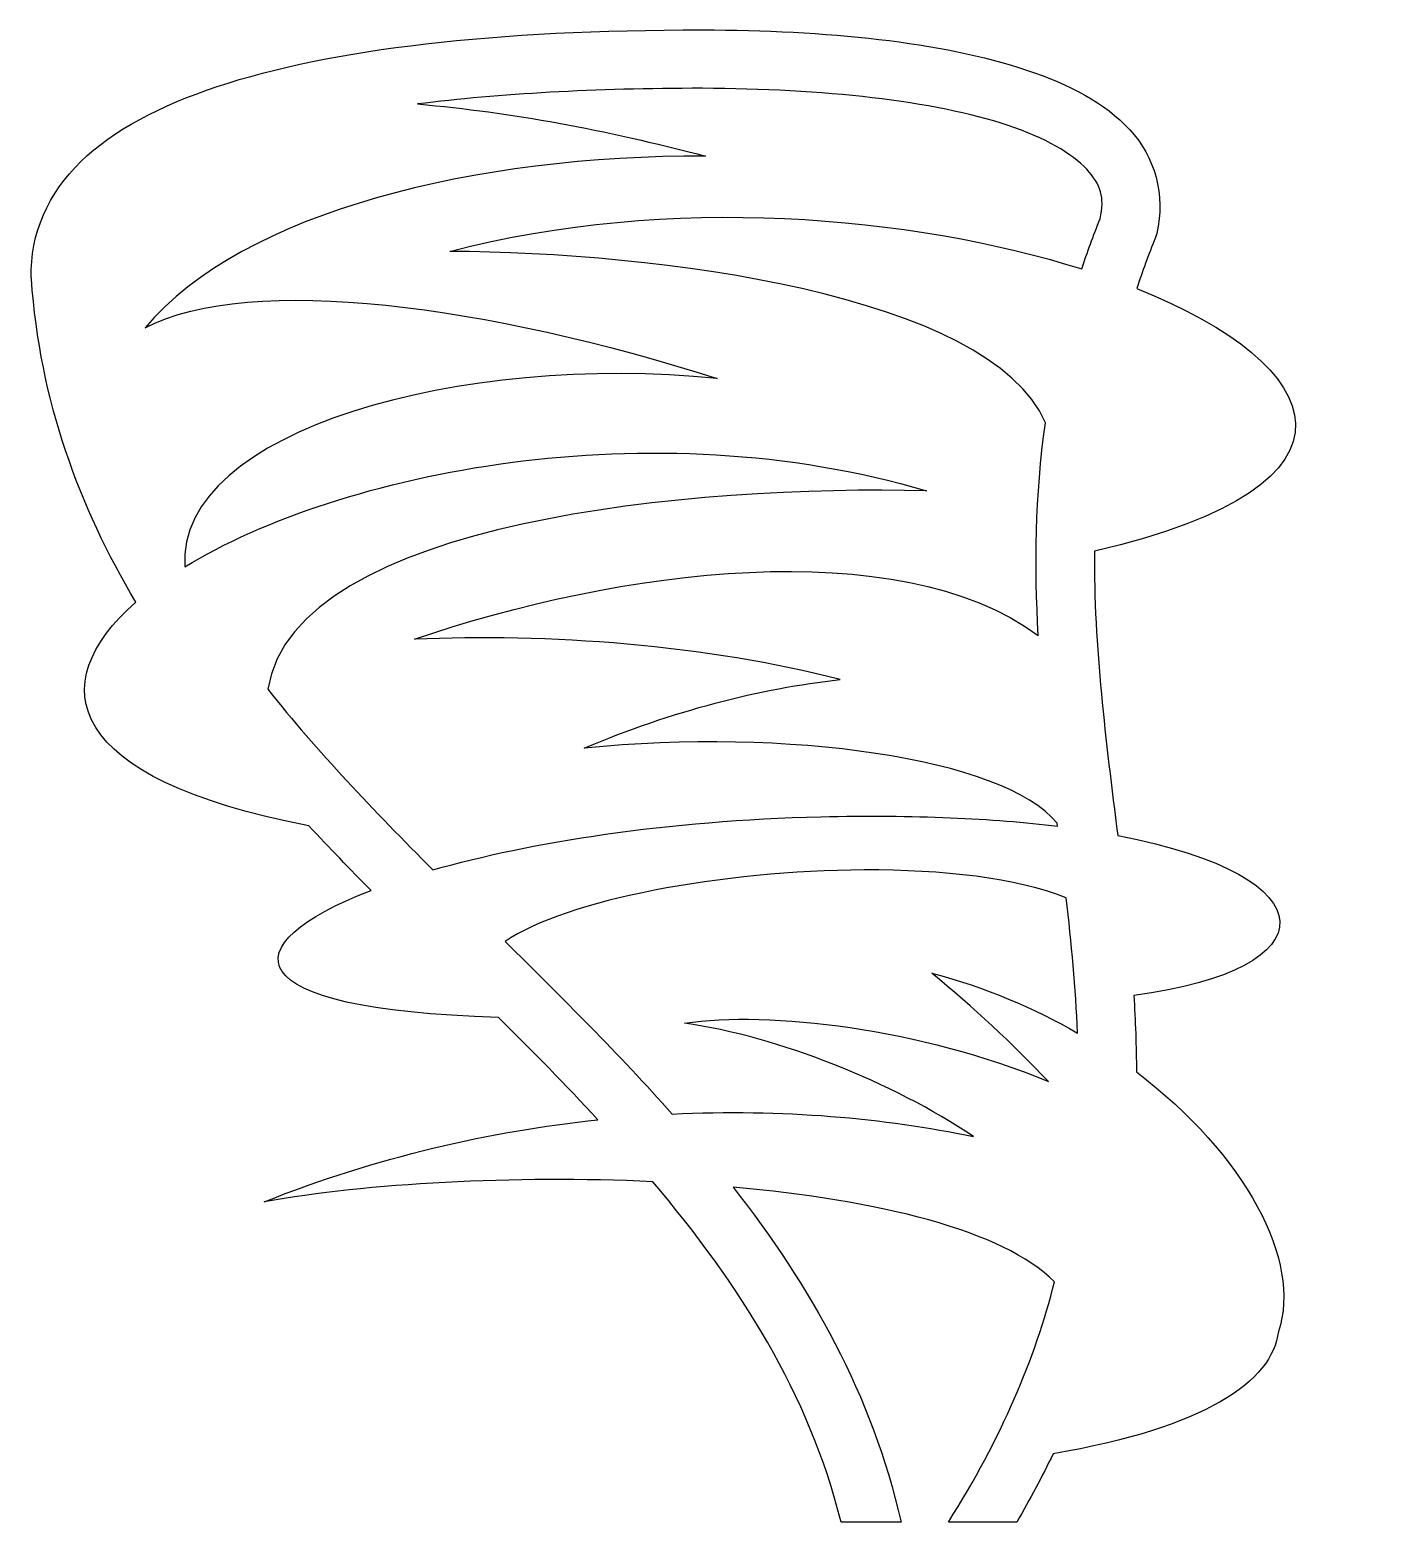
# Model space of a CAD drawing. Header units: centimetres. Extents: x -8.7 to 9.5, y -10 to 10.1.
import ezdxf

# ---------------------------------------------------------------- set-up
doc = ezdxf.new("R2010")
doc.units = ezdxf.units.CM
doc.header["$MEASUREMENT"] = 0
doc.layers.add('Layer 1', color=7, linetype='Continuous')

msp = doc.modelspace()

# ---------------------------------------------------------------- linework, layer by layer
at = {"layer": 'Layer 1'}
for points, knots in [([(0.38554, 10.08953), (-2.39518, 10.08953), (-4.60403, 9.84103), (-6.15842, 9.32448), (-6.15842, 9.32448), (-6.93558, 9.0662), (-7.55418, 8.7413), (-7.99441, 8.31557), (-7.99441, 8.31557), (-8.43456, 7.88988), (-8.68394, 7.34014), (-8.66404, 6.7484), (-8.66404, 6.7484), (-8.66404, 6.7484), (-8.66379, 6.74115), (-8.66379, 6.74115), (-8.66379, 6.74115), (-8.66379, 6.74115), (-8.66324, 6.73398), (-8.66324, 6.73398), (-8.66324, 6.73398), (-8.54728, 5.08551), (-8.01912, 3.66065), (-7.25508, 2.37381), (-7.25508, 2.37381), (-8.524, 1.26462), (-8.20614, -0.01163), (-4.92201, -0.63993), (-4.92201, -0.63993), (-4.64775, -0.93447), (-4.36708, -1.22396), (-4.08384, -1.51083), (-4.08384, -1.51083), (-5.98039, -2.24215), (-5.9585, -3.12249), (-2.36381, -3.22209), (-2.36381, -3.22209), (-1.90532, -3.67919), (-1.4548, -4.13726), (-1.02426, -4.60284), (-1.02426, -4.60284), (-2.48074, -4.7576), (-4.00785, -5.10561), (-5.52358, -5.70878), (-5.52358, -5.70878), (-4.12529, -5.45818), (-2.16355, -5.3509), (-0.28446, -5.43739), (-0.28446, -5.43739), (0.88191, -6.81755), (1.82373, -8.29385), (2.25376, -10.02695), (2.25376, -10.02695), (2.25376, -10.02695), (3.06367, -10.02695), (3.06367, -10.02695), (3.06367, -10.02695), (2.67551, -8.30624), (1.83937, -6.84259), (0.7987, -5.51055), (0.7987, -5.51055), (2.74003, -5.68513), (4.44484, -6.09057), (5.1323, -6.78832), (5.1323, -6.78832), (4.86989, -7.81819), (4.4232, -8.88753), (3.70087, -10.02695), (3.70087, -10.02695), (3.70087, -10.02695), (4.62321, -10.02695), (4.62321, -10.02695), (4.62321, -10.02695), (4.80483, -9.71626), (4.96738, -9.40927), (5.11299, -9.10566), (5.11299, -9.10566), (7.15561, -8.75575), (8.07095, -8.13327), (8.15048, -7.45689), (8.15048, -7.45689), (8.4742, -6.51389), (7.70375, -5.06807), (6.2369, -3.95821), (6.2369, -3.95821), (6.23572, -3.61108), (6.22277, -3.26725), (6.20139, -2.92619), (6.20139, -2.92619), (8.83929, -2.58345), (8.88606, -1.32339), (5.98368, -0.7712), (5.98368, -0.7712), (5.82597, 0.50775), (5.6592, 1.76655), (5.67058, 3.06313), (5.67058, 3.06313), (9.54995, 3.95667), (8.82854, 5.57023), (6.2404, 6.60279), (6.2404, 6.60279), (6.31588, 6.82936), (6.39925, 7.05791), (6.49332, 7.28928), (6.49332, 7.28928), (6.49332, 7.28928), (6.50462, 7.31711), (6.50462, 7.31711), (6.50462, 7.31711), (6.50462, 7.31711), (6.51154, 7.34621), (6.51154, 7.34621), (6.51154, 7.34621), (6.63551, 7.8653), (6.48109, 8.37958), (6.14611, 8.74387), (6.14611, 8.74387), (5.81113, 9.1082), (5.331, 9.35602), (4.75646, 9.54801), (4.75646, 9.54801), (3.60738, 9.93187), (2.04928, 10.08396), (0.38689, 10.08957), (0.38689, 10.08957), (0.38689, 10.08957), (0.38558, 10.08957), (0.38558, 10.08957), (0.38558, 10.08957), (0.38558, 10.08957), (0.38554, 10.08953), (0.38554, 10.08953)], [0, 0, 0, 0, 0.02941176, 0.02941176, 0.02941176, 0.02941176, 0.05882353, 0.05882353, 0.05882353, 0.05882353, 0.08823529, 0.08823529, 0.08823529, 0.08823529, 0.11764706, 0.11764706, 0.11764706, 0.11764706, 0.14705882, 0.14705882, 0.14705882, 0.14705882, 0.17647059, 0.17647059, 0.17647059, 0.17647059, 0.20588235, 0.20588235, 0.20588235, 0.20588235, 0.23529412, 0.23529412, 0.23529412, 0.23529412, 0.26470588, 0.26470588, 0.26470588, 0.26470588, 0.29411765, 0.29411765, 0.29411765, 0.29411765, 0.32352941, 0.32352941, 0.32352941, 0.32352941, 0.35294118, 0.35294118, 0.35294118, 0.35294118, 0.38235294, 0.38235294, 0.38235294, 0.38235294, 0.41176471, 0.41176471, 0.41176471, 0.41176471, 0.44117647, 0.44117647, 0.44117647, 0.44117647, 0.47058824, 0.47058824, 0.47058824, 0.47058824, 0.5, 0.5, 0.5, 0.5, 0.52941176, 0.52941176, 0.52941176, 0.52941176, 0.55882353, 0.55882353, 0.55882353, 0.55882353, 0.58823529, 0.58823529, 0.58823529, 0.58823529, 0.61764706, 0.61764706, 0.61764706, 0.61764706, 0.64705882, 0.64705882, 0.64705882, 0.64705882, 0.67647059, 0.67647059, 0.67647059, 0.67647059, 0.70588235, 0.70588235, 0.70588235, 0.70588235, 0.73529412, 0.73529412, 0.73529412, 0.73529412, 0.76470588, 0.76470588, 0.76470588, 0.76470588, 0.79411765, 0.79411765, 0.79411765, 0.79411765, 0.82352941, 0.82352941, 0.82352941, 0.82352941, 0.85294118, 0.85294118, 0.85294118, 0.85294118, 0.88235294, 0.88235294, 0.88235294, 0.88235294, 0.91176471, 0.91176471, 0.91176471, 0.91176471, 0.94117647, 0.94117647, 0.94117647, 0.94117647, 1, 1, 1, 1]), ([(0.38411, 9.30141), (1.99788, 9.29593), (3.50597, 9.13476), (4.50666, 8.80045), (4.50666, 8.80045), (5.00703, 8.63325), (5.37262, 8.42064), (5.56592, 8.21039), (5.56592, 8.21039), (5.75618, 8.00356), (5.81243, 7.83025), (5.74682, 7.54228), (5.74682, 7.54228), (5.6554, 7.31483), (5.57296, 7.08961), (5.49837, 6.86633), (5.49837, 6.86633), (3.21717, 7.58761), (-0.06502, 7.87743), (-3.0199, 7.1034), (-3.0199, 7.1034), (-0.25815, 7.09147), (4.25677, 6.53413), (5.00964, 4.79175), (5.00964, 4.79175), (4.86977, 3.80333), (4.86037, 2.85202), (4.91337, 1.92623), (4.91337, 1.92623), (3.00928, 3.32368), (-0.76429, 2.81387), (-3.49809, 1.87436), (-3.49809, 1.87436), (-1.73526, 1.95726), (0.47649, 1.79728), (2.2403, 1.33039), (2.2403, 1.33039), (1.17345, 1.21569), (-0.03382, 0.90559), (-1.21073, 0.40716), (-1.21073, 0.40716), (1.50725, 0.67788), (4.42902, 0.28559), (5.16869, -0.60411), (5.16869, -0.60411), (5.16869, -0.60411), (5.17388, -0.64611), (5.17388, -0.64611), (5.17388, -0.64611), (4.3048, -0.5393), (3.24233, -0.48756), (1.98029, -0.51762), (1.98029, -0.51762), (-0.09766, -0.56729), (-1.93484, -0.85926), (-3.24862, -1.23456), (-3.24862, -1.23456), (-4.04374, -0.43818), (-4.8069, 0.36162), (-5.47711, 1.20119), (-5.47711, 1.20119), (-5.10224, 3.48796), (0.33153, 3.95442), (3.40625, 3.87574), (3.40625, 3.87574), (-0.31027, 4.97814), (-4.49708, 4.13145), (-6.59473, 2.85055), (-6.59473, 2.85055), (-6.70479, 4.70805), (-2.83938, 5.73138), (0.58508, 5.39033), (0.58508, 5.39033), (-2.47319, 6.3642), (-5.69795, 6.81869), (-7.1309, 6.07134), (-7.1309, 6.07134), (-5.80851, 7.64792), (-2.64941, 8.39804), (0.42433, 8.3878), (0.42433, 8.3878), (-0.95785, 8.74825), (-2.16508, 8.97503), (-3.45512, 9.09015), (-3.45512, 9.09015), (-2.35487, 9.22838), (-1.0685, 9.30141), (0.38402, 9.30141), (0.38402, 9.30141), (0.38402, 9.30141), (0.38411, 9.30141), (0.38411, 9.30141)], [0, 0, 0, 0, 0.04166667, 0.04166667, 0.04166667, 0.04166667, 0.08333333, 0.08333333, 0.08333333, 0.08333333, 0.125, 0.125, 0.125, 0.125, 0.16666667, 0.16666667, 0.16666667, 0.16666667, 0.20833333, 0.20833333, 0.20833333, 0.20833333, 0.25, 0.25, 0.25, 0.25, 0.29166667, 0.29166667, 0.29166667, 0.29166667, 0.33333333, 0.33333333, 0.33333333, 0.33333333, 0.375, 0.375, 0.375, 0.375, 0.41666667, 0.41666667, 0.41666667, 0.41666667, 0.45833333, 0.45833333, 0.45833333, 0.45833333, 0.5, 0.5, 0.5, 0.5, 0.54166667, 0.54166667, 0.54166667, 0.54166667, 0.58333333, 0.58333333, 0.58333333, 0.58333333, 0.625, 0.625, 0.625, 0.625, 0.66666667, 0.66666667, 0.66666667, 0.66666667, 0.70833333, 0.70833333, 0.70833333, 0.70833333, 0.75, 0.75, 0.75, 0.75, 0.79166667, 0.79166667, 0.79166667, 0.79166667, 0.83333333, 0.83333333, 0.83333333, 0.83333333, 0.875, 0.875, 0.875, 0.875, 0.91666667, 0.91666667, 0.91666667, 0.91666667, 1, 1, 1, 1]), ([(2.56546, -1.23523), (3.62523, -1.23017), (4.61959, -1.34343), (5.28981, -1.61086), (5.28981, -1.61086), (5.35939, -2.22078), (5.41766, -2.82601), (5.44288, -3.43328), (5.44288, -3.43328), (4.85831, -3.09623), (4.19859, -2.81607), (3.47967, -2.62812), (3.47967, -2.62812), (4.03502, -3.08294), (4.56735, -3.58027), (5.04941, -4.08705), (5.04941, -4.08705), (3.31757, -3.36556), (1.28664, -3.13237), (0.14203, -3.29977), (0.14203, -3.29977), (1.41086, -3.48101), (2.94493, -4.09523), (4.03877, -4.82827), (4.03877, -4.82827), (2.84483, -4.57876), (1.45986, -4.45424), (-0.02386, -4.52576), (-0.02386, -4.52576), (-0.73751, -3.72052), (-1.50767, -2.9561), (-2.27491, -2.19952), (-2.27491, -2.19952), (-1.45592, -1.63573), (0.65998, -1.24442), (2.56542, -1.23527), (2.56542, -1.23527), (2.56542, -1.23527), (2.56546, -1.23523), (2.56546, -1.23523)], [0, 0, 0, 0, 0.09090909, 0.09090909, 0.09090909, 0.09090909, 0.18181818, 0.18181818, 0.18181818, 0.18181818, 0.27272727, 0.27272727, 0.27272727, 0.27272727, 0.36363636, 0.36363636, 0.36363636, 0.36363636, 0.45454545, 0.45454545, 0.45454545, 0.45454545, 0.54545455, 0.54545455, 0.54545455, 0.54545455, 0.63636364, 0.63636364, 0.63636364, 0.63636364, 0.72727273, 0.72727273, 0.72727273, 0.72727273, 0.81818182, 0.81818182, 0.81818182, 0.81818182, 1, 1, 1, 1])]:
    msp.add_open_spline(points, degree=3, knots=knots, dxfattribs=at)

doc.saveas('drawing.dxf')
